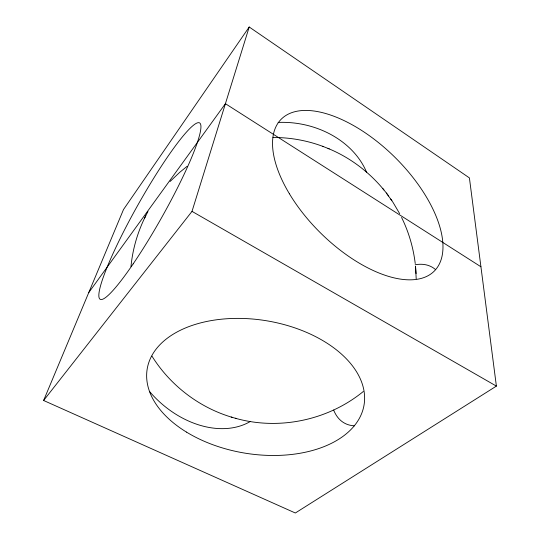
<?xml version="1.0" encoding="UTF-8"?>
<svg xmlns="http://www.w3.org/2000/svg" width="540" height="540" viewBox="0 0 540 540"><rect width="100%" height="100%" fill="white"/><g stroke="black" fill="none" stroke-linecap="round" stroke-linejoin="round"><path stroke-width="0.81" d="M130.977 266.591C132.813 247.347 138.679 228.515 147.967 211.559M43.612 400.484L192.011 211.37L249.21 27L469.409 177.903L496.388 386.107L295.333 513L43.612 400.484L123.511 209.513L249.21 27M144.565 218.16L145.786 215.791M88.756 292.579L225.416 103.687L480.924 266.767M170.107 181.467L179.705 172.334L187.164 166.28M363.299 391.5C328.151 420.248 278.971 430.684 235.258 418.223M272.977 137.511C290.23 137.396 307.496 140.555 323.629 146.671M151.976 356.15C170.188 385.358 199.26 407.666 232.308 417.373M231.221 417.062L236.108 418.466M327.989 148.412C352.06 158.254 373.201 175.034 388.584 195.966M322.576 146.266L329.265 148.905M192.011 211.37L496.388 386.107M386.363 193.016L392.951 202.257L399.695 213.698M382.82 188.561L383.913 189.945M390.785 199.071L391.898 200.63M401.564 217.431C408.719 231.869 413.289 247.55 415.233 263.534M416.07 273.618L415.523 266.159L416.192 278.816M415.166 264.755A89.444 43.153 -60.6 0 1 435.625 269.683M354.537 425.804A89.444 43.153 -60.6 0 1 333.639 410.036M250.364 421.457A84.51 61.769 44.7 0 1 149.499 391.453M278.12 122.425A83.106 66.541 9.4 0 1 366.532 172.159M133.164 263.878A101.21 13.426 -60.6 0 0 199.942 123.174A101.21 13.426 -60.6 0 0 116.525 246.058A101.21 13.426 -60.6 0 0 133.164 263.878M289.406 193.772A107.797 53.062 44.7 0 0 425.318 277.02A107.797 53.055 44.7 0 0 420.984 188.494A107.797 53.062 44.7 0 0 302.947 110.504A107.797 53.055 44.7 0 0 289.413 193.779M186.496 432.101A109.91 67.055 9.4 0 0 363.163 409.01A109.91 67.055 9.4 0 0 217.228 319.694A109.91 67.055 9.4 0 0 186.496 432.101"/></g></svg>
